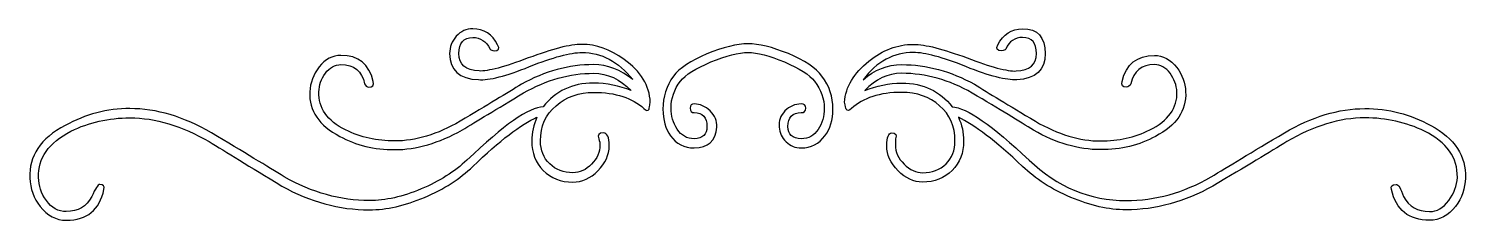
# Model space of a CAD drawing. Header units: centimetres. Extents: x -10.3 to 10.3, y -1.4 to 1.4.
import ezdxf

# ---------------------------------------------------------------- set-up
doc = ezdxf.new("R2010")
doc.units = ezdxf.units.CM
doc.header["$MEASUREMENT"] = 0
doc.layers.add('Camada 1', color=7, linetype='Continuous')

msp = doc.modelspace()

# ---------------------------------------------------------------- linework, layer by layer
at = {"layer": 'Camada 1'}
for points, knots in [([(-1.41089, 0.21934), (-1.42745, 0.19166), (-1.45227, 0.19452), (-1.48537, 0.22762), (-1.48537, 0.22762), (-1.65092, 0.38203), (-1.89092, 0.45937), (-2.20546, 0.45937), (-2.20546, 0.45937), (-2.41522, 0.45937), (-2.59448, 0.39587), (-2.74344, 0.269), (-2.74344, 0.269), (-2.89243, 0.142), (-2.96691, -0.02625), (-2.96691, -0.23588), (-2.96691, -0.23588), (-2.96691, -0.3683), (-2.9228, -0.47734), (-2.83449, -0.5628), (-2.83449, -0.5628), (-2.7463, -0.64842), (-2.63584, -0.6911), (-2.50342, -0.6911), (-2.50342, -0.6911), (-2.4041, -0.6911), (-2.31448, -0.64972), (-2.23442, -0.56696), (-2.23442, -0.56696), (-2.15449, -0.4842), (-2.1144, -0.39316), (-2.1144, -0.29383), (-2.1144, -0.29383), (-2.1144, -0.26629), (-2.11996, -0.23589), (-2.13094, -0.20279), (-2.13094, -0.20279), (-2.15306, -0.14768), (-2.13094, -0.12003), (-2.06474, -0.12003), (-2.06474, -0.12003), (-2.00963, -0.12003), (-1.98198, -0.1808), (-1.98198, -0.30212), (-1.98198, -0.30212), (-1.98198, -0.43454), (-2.03577, -0.55456), (-2.14338, -0.66214), (-2.14338, -0.66214), (-2.25099, -0.76975), (-2.371, -0.82354), (-2.50343, -0.82354), (-2.50343, -0.82354), (-2.67451, -0.82354), (-2.81522, -0.76845), (-2.92555, -0.65802), (-2.92555, -0.65802), (-3.03599, -0.54772), (-3.09107, -0.40701), (-3.09107, -0.2359), (-3.09107, -0.2359), (-3.09107, -0.11461), (-3.06625, -0.00145), (-3.01659, 0.10345), (-3.01659, 0.10345), (-3.24291, 0.00413), (-3.54914, -0.23048), (-3.93533, -0.60008), (-3.93533, -0.60008), (-4.11742, -0.77674), (-4.34787, -0.9243), (-4.62645, -1.04291), (-4.62645, -1.04291), (-4.90514, -1.1616), (-5.16858, -1.22087), (-5.41687, -1.22087), (-5.41687, -1.22087), (-5.84727, -1.22087), (-6.26396, -1.10784), (-6.66666, -0.88152), (-6.66666, -0.88152), (-7.13012, -0.60005), (-7.47773, -0.38772), (-7.70948, -0.24416), (-7.70948, -0.24416), (-8.10133, -0.01797), (-8.47921, 0.09519), (-8.84338, 0.09519), (-8.84338, 0.09519), (-9.14691, 0.09519), (-9.42832, 0.03169), (-9.68761, -0.09518), (-9.68761, -0.09518), (-10.0077, -0.2607), (-10.16222, -0.48147), (-10.15111, -0.75733), (-10.15111, -0.75733), (-10.15111, -0.87319), (-10.11386, -0.98365), (-10.03938, -1.0884), (-10.03938, -1.0884), (-9.9649, -1.19331), (-9.8697, -1.24567), (-9.75384, -1.24567), (-9.75384, -1.24567), (-9.58829, -1.24567), (-9.46701, -1.17402), (-9.38967, -1.03046), (-9.38967, -1.03046), (-9.34001, -0.91457), (-9.30148, -0.85666), (-9.27378, -0.85666), (-9.27378, -0.85666), (-9.22412, -0.85666), (-9.20486, -0.88148), (-9.21586, -0.93114), (-9.21586, -0.93114), (-9.27663, -1.22369), (-9.45589, -1.36982), (-9.75384, -1.36982), (-9.75384, -1.36982), (-9.9028, -1.36982), (-10.02697, -1.30359), (-10.12629, -1.17117), (-10.12629, -1.17117), (-10.22019, -1.05528), (-10.26985, -0.92016), (-10.27528, -0.76559), (-10.27528, -0.76559), (-10.29182, -0.45108), (-10.12359, -0.20004), (-9.7704, -0.0124), (-9.7704, -0.0124), (-9.47801, 0.14757), (-9.16903, 0.22763), (-8.84341, 0.22763), (-8.84341, 0.22763), (-8.46267, 0.22763), (-8.07368, 0.11177), (-7.67639, -0.11998), (-7.67639, -0.11998), (-7.21289, -0.39597), (-6.86528, -0.6056), (-6.63351, -0.749), (-6.63351, -0.749), (-6.23624, -0.97532), (-5.83066, -1.08835), (-5.41682, -1.08835), (-5.41682, -1.08835), (-5.18507, -1.08835), (-4.93819, -1.03326), (-4.67607, -0.92283), (-4.67607, -0.92283), (-4.41405, -0.8125), (-4.19471, -0.67452), (-4.01805, -0.50897), (-4.01805, -0.50897), (-3.49388, -0.00692), (-3.12974, 0.24692), (-2.92553, 0.25247), (-2.92553, 0.25247), (-2.75458, 0.47866), (-2.51455, 0.59182), (-2.20547, 0.59182), (-2.20547, 0.59182), (-2.01796, 0.59182), (-1.83857, 0.55586), (-1.66749, 0.48424), (-1.66749, 0.48424), (-1.82759, 0.64976), (-2.00682, 0.73255), (-2.20547, 0.73255), (-2.20547, 0.73255), (-2.54766, 0.73255), (-2.88145, 0.63865), (-3.20697, 0.45114), (-3.20697, 0.45114), (-3.59882, 0.21939), (-3.89121, 0.04273), (-4.0843, -0.07858), (-4.0843, -0.07858), (-4.42093, -0.26622), (-4.74372, -0.35999), (-5.05268, -0.35999), (-5.05268, -0.35999), (-5.34523, -0.35999), (-5.60722, -0.29662), (-5.83897, -0.16962), (-5.83897, -0.16962), (-6.13694, -0.01521), (-6.28048, 0.19728), (-6.26937, 0.46768), (-6.26937, 0.46768), (-6.26395, 0.59455), (-6.21841, 0.71313), (-6.13279, 0.8236), (-6.13279, 0.8236), (-6.04733, 0.9339), (-5.94385, 0.98912), (-5.82243, 0.98912), (-5.82243, 0.98912), (-5.57412, 0.98912), (-5.41971, 0.86498), (-5.35893, 0.61667), (-5.35893, 0.61667), (-5.34792, 0.56145), (-5.37004, 0.53391), (-5.42513, 0.53391), (-5.42513, 0.53391), (-5.45281, 0.53391), (-5.47207, 0.55045), (-5.48307, 0.58357), (-5.48307, 0.58357), (-5.52173, 0.76566), (-5.63489, 0.8567), (-5.82242, 0.8567), (-5.82242, 0.8567), (-5.91074, 0.8567), (-5.98524, 0.81532), (-6.04589, 0.73256), (-6.04589, 0.73256), (-6.10666, 0.6498), (-6.13693, 0.56145), (-6.13693, 0.46769), (-6.13693, 0.46769), (-6.14804, 0.23594), (-6.02107, 0.05386), (-5.75619, -0.07857), (-5.75619, -0.07857), (-5.541, -0.18345), (-5.30653, -0.23581), (-5.05266, -0.23581), (-5.05266, -0.23581), (-4.75471, -0.23581), (-4.44303, -0.14207), (-4.11738, 0.0456), (-4.11738, 0.0456), (-3.72566, 0.27735), (-3.43327, 0.45388), (-3.24005, 0.57532), (-3.24005, 0.57532), (-2.90355, 0.76283), (-2.55864, 0.85673), (-2.20545, 0.85673), (-2.20545, 0.85673), (-2.0068, 0.85673), (-1.81929, 0.78497), (-1.64265, 0.64154), (-1.64265, 0.64154), (-1.85241, 0.90083), (-2.09514, 1.03056), (-2.371, 1.03056), (-2.371, 1.03056), (-2.53652, 1.03056), (-2.78769, 0.96293), (-3.12419, 0.82778), (-3.12419, 0.82778), (-3.46082, 0.6925), (-3.70355, 0.63043), (-3.85254, 0.64154), (-3.85254, 0.64154), (-4.12853, 0.65255), (-4.26637, 0.77669), (-4.26637, 1.01399), (-4.26637, 1.01399), (-4.26637, 1.10773), (-4.23467, 1.19052), (-4.17117, 1.2623), (-4.17117, 1.2623), (-4.10781, 1.33384), (-4.02918, 1.3698), (-3.93531, 1.3698), (-3.93531, 1.3698), (-3.77534, 1.3698), (-3.65673, 1.29246), (-3.57939, 1.13805), (-3.57939, 1.13805), (-3.54629, 1.08283), (-3.56285, 1.05529), (-3.62905, 1.05529), (-3.62905, 1.05529), (-3.65673, 1.05529), (-3.67599, 1.06357), (-3.68699, 1.08011), (-3.68699, 1.08011), (-3.74221, 1.19041), (-3.82497, 1.24563), (-3.9353, 1.24563), (-3.9353, 1.24563), (-4.06772, 1.24563), (-4.13392, 1.16829), (-4.13392, 1.01388), (-4.13392, 1.01388), (-4.13392, 0.85934), (-4.03745, 0.77658), (-3.84423, 0.76557), (-3.84423, 0.76557), (-3.71736, 0.76001), (-3.48291, 0.82209), (-3.1407, 0.95181), (-3.1407, 0.95181), (-2.79865, 1.08138), (-2.54208, 1.14631), (-2.37097, 1.14631), (-2.37097, 1.14631), (-2.17232, 1.14631), (-1.97097, 1.07455), (-1.76679, 0.93112), (-1.76679, 0.93112), (-1.52959, 0.76004), (-1.40545, 0.55581), (-1.39434, 0.31866), (-1.39434, 0.31866), (-1.40547, 0.26345), (-1.41089, 0.23035), (-1.41089, 0.21934)], [0, 0, 0, 0, 0.0125, 0.0125, 0.0125, 0.0125, 0.025, 0.025, 0.025, 0.025, 0.0375, 0.0375, 0.0375, 0.0375, 0.05, 0.05, 0.05, 0.05, 0.0625, 0.0625, 0.0625, 0.0625, 0.075, 0.075, 0.075, 0.075, 0.0875, 0.0875, 0.0875, 0.0875, 0.1, 0.1, 0.1, 0.1, 0.1125, 0.1125, 0.1125, 0.1125, 0.125, 0.125, 0.125, 0.125, 0.1375, 0.1375, 0.1375, 0.1375, 0.15, 0.15, 0.15, 0.15, 0.1625, 0.1625, 0.1625, 0.1625, 0.175, 0.175, 0.175, 0.175, 0.1875, 0.1875, 0.1875, 0.1875, 0.2, 0.2, 0.2, 0.2, 0.2125, 0.2125, 0.2125, 0.2125, 0.225, 0.225, 0.225, 0.225, 0.2375, 0.2375, 0.2375, 0.2375, 0.25, 0.25, 0.25, 0.25, 0.2625, 0.2625, 0.2625, 0.2625, 0.275, 0.275, 0.275, 0.275, 0.2875, 0.2875, 0.2875, 0.2875, 0.3, 0.3, 0.3, 0.3, 0.3125, 0.3125, 0.3125, 0.3125, 0.325, 0.325, 0.325, 0.325, 0.3375, 0.3375, 0.3375, 0.3375, 0.35, 0.35, 0.35, 0.35, 0.3625, 0.3625, 0.3625, 0.3625, 0.375, 0.375, 0.375, 0.375, 0.3875, 0.3875, 0.3875, 0.3875, 0.4, 0.4, 0.4, 0.4, 0.4125, 0.4125, 0.4125, 0.4125, 0.425, 0.425, 0.425, 0.425, 0.4375, 0.4375, 0.4375, 0.4375, 0.45, 0.45, 0.45, 0.45, 0.4625, 0.4625, 0.4625, 0.4625, 0.475, 0.475, 0.475, 0.475, 0.4875, 0.4875, 0.4875, 0.4875, 0.5, 0.5, 0.5, 0.5, 0.5125, 0.5125, 0.5125, 0.5125, 0.525, 0.525, 0.525, 0.525, 0.5375, 0.5375, 0.5375, 0.5375, 0.55, 0.55, 0.55, 0.55, 0.5625, 0.5625, 0.5625, 0.5625, 0.575, 0.575, 0.575, 0.575, 0.5875, 0.5875, 0.5875, 0.5875, 0.6, 0.6, 0.6, 0.6, 0.6125, 0.6125, 0.6125, 0.6125, 0.625, 0.625, 0.625, 0.625, 0.6375, 0.6375, 0.6375, 0.6375, 0.65, 0.65, 0.65, 0.65, 0.6625, 0.6625, 0.6625, 0.6625, 0.675, 0.675, 0.675, 0.675, 0.6875, 0.6875, 0.6875, 0.6875, 0.7, 0.7, 0.7, 0.7, 0.7125, 0.7125, 0.7125, 0.7125, 0.725, 0.725, 0.725, 0.725, 0.7375, 0.7375, 0.7375, 0.7375, 0.75, 0.75, 0.75, 0.75, 0.7625, 0.7625, 0.7625, 0.7625, 0.775, 0.775, 0.775, 0.775, 0.7875, 0.7875, 0.7875, 0.7875, 0.8, 0.8, 0.8, 0.8, 0.8125, 0.8125, 0.8125, 0.8125, 0.825, 0.825, 0.825, 0.825, 0.8375, 0.8375, 0.8375, 0.8375, 0.85, 0.85, 0.85, 0.85, 0.8625, 0.8625, 0.8625, 0.8625, 0.875, 0.875, 0.875, 0.875, 0.8875, 0.8875, 0.8875, 0.8875, 0.9, 0.9, 0.9, 0.9, 0.9125, 0.9125, 0.9125, 0.9125, 0.925, 0.925, 0.925, 0.925, 0.9375, 0.9375, 0.9375, 0.9375, 0.95, 0.95, 0.95, 0.95, 0.9625, 0.9625, 0.9625, 0.9625, 0.975, 0.975, 0.975, 0.975, 1, 1, 1, 1]), ([(1.41147, 0.21934), (1.42803, 0.19166), (1.45285, 0.19452), (1.48595, 0.22762), (1.48595, 0.22762), (1.65147, 0.38203), (1.8915, 0.45937), (2.20601, 0.45937), (2.20601, 0.45937), (2.42122, 0.45937), (2.60188, 0.39587), (2.74814, 0.269), (2.74814, 0.269), (2.89427, 0.142), (2.96748, -0.02625), (2.96748, -0.23588), (2.96748, -0.23588), (2.96748, -0.3683), (2.92467, -0.47734), (2.83918, -0.5628), (2.83918, -0.5628), (2.75356, -0.64842), (2.64183, -0.6911), (2.50395, -0.6911), (2.50395, -0.6911), (2.41008, -0.6911), (2.32186, -0.64972), (2.2391, -0.56696), (2.2391, -0.56696), (2.15634, -0.4842), (2.11496, -0.39316), (2.11496, -0.29383), (2.11496, -0.29383), (2.11496, -0.26629), (2.11496, -0.23589), (2.11496, -0.20279), (2.11496, -0.20279), (2.13695, -0.14768), (2.11999, -0.12003), (2.06387, -0.12003), (2.06387, -0.12003), (2.01511, -0.12003), (1.99079, -0.1808), (1.99079, -0.30212), (1.99079, -0.30212), (1.99079, -0.43454), (2.04458, -0.55456), (2.15219, -0.66214), (2.15219, -0.66214), (2.2598, -0.76975), (2.37695, -0.82354), (2.50395, -0.82354), (2.50395, -0.82354), (2.67492, -0.82354), (2.81563, -0.76845), (2.92607, -0.65802), (2.92607, -0.65802), (3.0364, -0.54772), (3.09162, -0.40701), (3.09162, -0.2359), (3.09162, -0.2359), (3.09162, -0.11461), (3.0668, -0.00145), (3.01714, 0.10345), (3.01714, 0.10345), (3.24333, -0.00143), (3.54956, -0.2359), (3.93585, -0.60008), (3.93585, -0.60008), (4.11796, -0.77674), (4.34828, -0.9243), (4.62697, -1.04291), (4.62697, -1.04291), (4.90552, -1.1616), (5.16907, -1.22087), (5.41739, -1.22087), (5.41739, -1.22087), (5.84223, -1.22087), (6.25607, -1.10784), (6.65892, -0.88152), (6.65892, -0.88152), (7.13343, -0.60005), (7.4866, -0.38772), (7.71835, -0.24416), (7.71835, -0.24416), (8.10451, -0.01797), (8.47696, 0.09519), (8.83569, 0.09519), (8.83569, 0.09519), (9.14467, 0.09519), (9.42878, 0.03169), (9.6882, -0.09518), (9.6882, -0.09518), (10.00816, -0.25528), (10.1654, -0.47592), (10.15998, -0.75733), (10.15998, -0.75733), (10.15442, -0.87319), (10.11304, -0.98365), (10.03584, -1.0884), (10.03584, -1.0884), (9.9585, -1.19331), (9.86746, -1.24567), (9.76271, -1.24567), (9.76271, -1.24567), (9.5916, -1.24567), (9.46746, -1.17402), (9.39026, -1.03046), (9.39026, -1.03046), (9.3516, -0.91457), (9.31578, -0.85666), (9.28268, -0.85666), (9.28268, -0.85666), (9.22191, -0.85666), (9.19992, -0.88148), (9.21645, -0.93114), (9.21645, -0.93114), (9.28268, -1.22369), (9.46476, -1.36982), (9.76271, -1.36982), (9.76271, -1.36982), (9.90614, -1.36982), (10.03028, -1.30359), (10.13516, -1.17117), (10.13516, -1.17117), (10.22335, -1.04986), (10.27028, -0.91458), (10.27587, -0.76559), (10.27587, -0.76559), (10.28685, -0.45108), (10.1213, -0.20004), (9.77914, -0.0124), (9.77914, -0.0124), (9.48659, 0.14757), (9.17211, 0.22763), (8.83545, 0.22763), (8.83545, 0.22763), (8.46014, 0.22763), (8.0767, 0.11187), (7.68486, -0.11948), (7.68486, -0.11948), (7.21647, -0.3965), (6.86664, -0.6069), (6.63528, -0.75096), (6.63528, -0.75096), (6.23785, -0.97599), (5.83216, -1.08836), (5.41833, -1.08836), (5.41833, -1.08836), (4.89951, -1.08836), (4.43585, -0.89529), (4.02747, -0.509), (4.02747, -0.509), (3.5032, -0.0124), (3.13617, 0.24133), (2.92641, 0.25244), (2.92641, 0.25244), (2.7553, 0.47863), (2.5153, 0.59179), (2.20621, 0.59179), (2.20621, 0.59179), (2.01841, 0.59179), (1.84188, 0.55583), (1.67636, 0.48421), (1.67636, 0.48421), (1.8308, 0.64973), (2.00733, 0.73252), (2.20598, 0.73252), (2.20598, 0.73252), (2.5479, 0.73252), (2.88427, 0.63835), (3.21534, 0.45032), (3.21534, 0.45032), (3.60616, 0.2169), (3.89778, 0.03908), (4.09045, -0.08313), (4.09045, -0.08313), (4.41634, -0.26781), (4.73683, -0.36002), (5.05173, -0.36002), (5.05173, -0.36002), (5.34449, -0.36002), (5.60691, -0.29665), (5.83905, -0.16965), (5.83905, -0.16965), (6.13726, -0.01524), (6.28096, 0.19725), (6.26995, 0.46765), (6.26995, 0.46765), (6.26439, 0.59452), (6.22301, 0.71041), (6.14581, 0.81529), (6.14581, 0.81529), (6.05194, 0.93115), (5.94433, 0.98909), (5.82302, 0.98909), (5.82302, 0.98909), (5.57471, 0.98909), (5.42017, 0.86495), (5.35952, 0.61664), (5.35952, 0.61664), (5.34841, 0.56142), (5.3678, 0.53388), (5.41744, 0.53388), (5.41744, 0.53388), (5.45057, 0.53388), (5.47253, 0.55042), (5.48367, 0.58354), (5.48367, 0.58354), (5.52778, 0.76563), (5.64091, 0.85667), (5.823, 0.85667), (5.823, 0.85667), (5.91121, 0.85667), (5.98569, 0.81529), (6.04647, 0.73253), (6.04647, 0.73253), (6.10714, 0.64977), (6.14024, 0.56142), (6.14579, 0.46766), (6.14579, 0.46766), (6.15121, 0.23591), (6.02165, 0.05383), (5.7568, -0.0786), (5.7568, -0.0786), (5.54159, -0.18348), (5.30714, -0.23584), (5.05341, -0.23584), (5.05341, -0.23584), (4.75544, -0.23584), (4.44365, -0.1421), (4.11813, 0.0457), (4.11813, 0.0457), (3.73171, 0.27745), (3.44201, 0.45398), (3.24892, 0.57529), (3.24892, 0.57529), (2.90671, 0.7628), (2.55912, 0.8567), (2.20604, 0.8567), (2.20604, 0.8567), (2.00183, 0.8567), (1.81705, 0.78494), (1.6515, 0.64151), (1.6515, 0.64151), (1.85015, 0.9008), (2.09018, 1.03053), (2.37159, 1.03053), (2.37159, 1.03053), (2.53714, 1.03053), (2.78815, 0.9629), (3.12478, 0.82775), (3.12478, 0.82775), (3.46128, 0.69247), (3.70414, 0.6304), (3.85313, 0.64151), (3.85313, 0.64151), (4.12343, 0.65252), (4.25868, 0.77666), (4.25868, 1.01396), (4.25868, 1.01396), (4.25868, 1.25113), (4.1511, 1.36985), (3.93589, 1.36985), (3.93589, 1.36985), (3.77579, 1.36985), (3.6572, 1.29251), (3.58, 1.1381), (3.58, 1.1381), (3.5469, 1.08288), (3.56619, 1.05534), (3.63792, 1.05534), (3.63792, 1.05534), (3.66549, 1.05534), (3.68475, 1.06362), (3.69586, 1.08016), (3.69586, 1.08016), (3.74552, 1.19046), (3.82543, 1.24568), (3.93586, 1.24568), (3.93586, 1.24568), (4.06831, 1.24568), (4.13451, 1.16834), (4.13451, 1.01393), (4.13451, 1.01393), (4.13451, 0.85939), (4.03791, 0.77663), (3.84484, 0.76562), (3.84484, 0.76562), (3.71784, 0.76006), (3.48337, 0.82214), (3.14131, 0.95186), (3.14131, 0.95186), (2.7991, 1.08143), (2.54253, 1.14636), (2.37156, 1.14636), (2.37156, 1.14636), (2.14524, 1.14636), (1.93291, 1.06632), (1.73426, 0.90633), (1.73426, 0.90633), (1.51905, 0.73525), (1.40319, 0.5393), (1.38662, 0.31869), (1.38662, 0.31869), (1.39764, 0.26345), (1.40592, 0.23035), (1.41147, 0.21934)], [0, 0, 0, 0, 0.01282051, 0.01282051, 0.01282051, 0.01282051, 0.02564103, 0.02564103, 0.02564103, 0.02564103, 0.03846154, 0.03846154, 0.03846154, 0.03846154, 0.05128205, 0.05128205, 0.05128205, 0.05128205, 0.06410256, 0.06410256, 0.06410256, 0.06410256, 0.07692308, 0.07692308, 0.07692308, 0.07692308, 0.08974359, 0.08974359, 0.08974359, 0.08974359, 0.1025641, 0.1025641, 0.1025641, 0.1025641, 0.11538462, 0.11538462, 0.11538462, 0.11538462, 0.12820513, 0.12820513, 0.12820513, 0.12820513, 0.14102564, 0.14102564, 0.14102564, 0.14102564, 0.15384615, 0.15384615, 0.15384615, 0.15384615, 0.16666667, 0.16666667, 0.16666667, 0.16666667, 0.17948718, 0.17948718, 0.17948718, 0.17948718, 0.19230769, 0.19230769, 0.19230769, 0.19230769, 0.20512821, 0.20512821, 0.20512821, 0.20512821, 0.21794872, 0.21794872, 0.21794872, 0.21794872, 0.23076923, 0.23076923, 0.23076923, 0.23076923, 0.24358974, 0.24358974, 0.24358974, 0.24358974, 0.25641026, 0.25641026, 0.25641026, 0.25641026, 0.26923077, 0.26923077, 0.26923077, 0.26923077, 0.28205128, 0.28205128, 0.28205128, 0.28205128, 0.29487179, 0.29487179, 0.29487179, 0.29487179, 0.30769231, 0.30769231, 0.30769231, 0.30769231, 0.32051282, 0.32051282, 0.32051282, 0.32051282, 0.33333333, 0.33333333, 0.33333333, 0.33333333, 0.34615385, 0.34615385, 0.34615385, 0.34615385, 0.35897436, 0.35897436, 0.35897436, 0.35897436, 0.37179487, 0.37179487, 0.37179487, 0.37179487, 0.38461538, 0.38461538, 0.38461538, 0.38461538, 0.3974359, 0.3974359, 0.3974359, 0.3974359, 0.41025641, 0.41025641, 0.41025641, 0.41025641, 0.42307692, 0.42307692, 0.42307692, 0.42307692, 0.43589744, 0.43589744, 0.43589744, 0.43589744, 0.44871795, 0.44871795, 0.44871795, 0.44871795, 0.46153846, 0.46153846, 0.46153846, 0.46153846, 0.47435897, 0.47435897, 0.47435897, 0.47435897, 0.48717949, 0.48717949, 0.48717949, 0.48717949, 0.5, 0.5, 0.5, 0.5, 0.51282051, 0.51282051, 0.51282051, 0.51282051, 0.52564103, 0.52564103, 0.52564103, 0.52564103, 0.53846154, 0.53846154, 0.53846154, 0.53846154, 0.55128205, 0.55128205, 0.55128205, 0.55128205, 0.56410256, 0.56410256, 0.56410256, 0.56410256, 0.57692308, 0.57692308, 0.57692308, 0.57692308, 0.58974359, 0.58974359, 0.58974359, 0.58974359, 0.6025641, 0.6025641, 0.6025641, 0.6025641, 0.61538462, 0.61538462, 0.61538462, 0.61538462, 0.62820513, 0.62820513, 0.62820513, 0.62820513, 0.64102564, 0.64102564, 0.64102564, 0.64102564, 0.65384615, 0.65384615, 0.65384615, 0.65384615, 0.66666667, 0.66666667, 0.66666667, 0.66666667, 0.67948718, 0.67948718, 0.67948718, 0.67948718, 0.69230769, 0.69230769, 0.69230769, 0.69230769, 0.70512821, 0.70512821, 0.70512821, 0.70512821, 0.71794872, 0.71794872, 0.71794872, 0.71794872, 0.73076923, 0.73076923, 0.73076923, 0.73076923, 0.74358974, 0.74358974, 0.74358974, 0.74358974, 0.75641026, 0.75641026, 0.75641026, 0.75641026, 0.76923077, 0.76923077, 0.76923077, 0.76923077, 0.78205128, 0.78205128, 0.78205128, 0.78205128, 0.79487179, 0.79487179, 0.79487179, 0.79487179, 0.80769231, 0.80769231, 0.80769231, 0.80769231, 0.82051282, 0.82051282, 0.82051282, 0.82051282, 0.83333333, 0.83333333, 0.83333333, 0.83333333, 0.84615385, 0.84615385, 0.84615385, 0.84615385, 0.85897436, 0.85897436, 0.85897436, 0.85897436, 0.87179487, 0.87179487, 0.87179487, 0.87179487, 0.88461538, 0.88461538, 0.88461538, 0.88461538, 0.8974359, 0.8974359, 0.8974359, 0.8974359, 0.91025641, 0.91025641, 0.91025641, 0.91025641, 0.92307692, 0.92307692, 0.92307692, 0.92307692, 0.93589744, 0.93589744, 0.93589744, 0.93589744, 0.94871795, 0.94871795, 0.94871795, 0.94871795, 0.96153846, 0.96153846, 0.96153846, 0.96153846, 0.97435897, 0.97435897, 0.97435897, 0.97435897, 1, 1, 1, 1]), ([(-0.58322, 1.00978), (-0.35147, 1.10625), (-0.15568, 1.15461), (0.00442, 1.15461), (0.00442, 1.15461), (0.15883, 1.15461), (0.35206, 1.10767), (0.58378, 1.0139), (0.58378, 1.0139), (0.81553, 0.92), (0.97552, 0.81242), (1.06384, 0.69111), (1.06384, 0.69111), (1.16859, 0.55313), (1.22108, 0.39586), (1.22108, 0.21933), (1.22108, 0.21933), (1.22108, 0.06479), (1.18242, -0.06208), (1.10522, -0.16141), (1.10522, -0.16141), (1.02243, -0.27727), (0.9093, -0.33521), (0.76587, -0.33521), (0.76587, -0.33521), (0.68311, -0.33521), (0.61133, -0.30624), (0.55068, -0.24829), (0.55068, -0.24829), (0.48988, -0.19037), (0.45678, -0.11999), (0.45136, -0.03723), (0.45136, -0.03723), (0.44022, 0.05096), (0.4679, 0.12829), (0.53412, 0.19452), (0.53412, 0.19452), (0.60035, 0.26072), (0.67755, 0.29384), (0.76587, 0.29384), (0.76587, 0.29384), (0.80998, 0.29384), (0.8321, 0.27445), (0.8321, 0.2359), (0.8321, 0.2359), (0.8321, 0.19169), (0.80998, 0.1697), (0.76587, 0.1697), (0.76587, 0.1697), (0.63887, 0.1697), (0.57553, 0.1035), (0.57553, -0.02895), (0.57553, -0.02895), (0.57553, -0.14481), (0.6389, -0.20275), (0.76587, -0.20275), (0.76587, -0.20275), (0.87062, -0.20275), (0.95211, -0.15891), (1.01005, -0.07123), (1.01005, -0.07123), (1.06799, 0.01645), (1.09694, 0.11784), (1.09694, 0.23294), (1.09694, 0.23294), (1.09694, 0.36446), (1.05003, 0.49326), (0.95626, 0.61936), (0.95626, 0.61936), (0.88448, 0.71247), (0.74105, 0.80428), (0.52586, 0.89482), (0.52586, 0.89482), (0.31065, 0.98523), (0.13684, 1.03047), (0.00442, 1.03047), (0.00442, 1.03047), (-0.128, 1.03047), (-0.30467, 0.98523), (-0.5253, 0.89482), (-0.5253, 0.89482), (-0.74607, 0.80431), (-0.89233, 0.71247), (-0.96398, 0.61936), (-0.96398, 0.61936), (-1.0523, 0.50424), (-1.0964, 0.37544), (-1.0964, 0.23294), (-1.0964, 0.23294), (-1.0964, 0.12327), (-1.06743, 0.02331), (-1.00948, -0.0671), (-1.00948, -0.0671), (-0.95156, -0.15761), (-0.8702, -0.20275), (-0.76532, -0.20275), (-0.76532, -0.20275), (-0.64401, -0.20275), (-0.58321, -0.14481), (-0.58321, -0.02895), (-0.58321, -0.02895), (-0.58321, 0.10347), (-0.64401, 0.1697), (-0.76532, 0.1697), (-0.76532, 0.1697), (-0.80398, 0.1697), (-0.82324, 0.19169), (-0.82324, 0.2359), (-0.82324, 0.2359), (-0.82324, 0.27445), (-0.80395, 0.29384), (-0.76532, 0.29384), (-0.76532, 0.29384), (-0.68253, 0.29384), (-0.60676, 0.26074), (-0.5377, 0.19452), (-0.5377, 0.19452), (-0.46878, 0.12829), (-0.43708, 0.05096), (-0.4425, -0.03723), (-0.4425, -0.03723), (-0.45906, -0.23585), (-0.56664, -0.33518), (-0.76529, -0.33518), (-0.76529, -0.33518), (-0.90883, -0.33518), (-1.02186, -0.27726), (-1.10462, -0.16138), (-1.10462, -0.16138), (-1.1764, -0.06206), (-1.2122, 0.06481), (-1.2122, 0.21936), (-1.2122, 0.21936), (-1.2122, 0.39589), (-1.16256, 0.55313), (-1.06324, 0.69114), (-1.06324, 0.69114), (-0.97507, 0.80698), (-0.81497, 0.91316), (-0.58322, 1.00978)], [0, 0, 0, 0, 0.02777778, 0.02777778, 0.02777778, 0.02777778, 0.05555556, 0.05555556, 0.05555556, 0.05555556, 0.08333333, 0.08333333, 0.08333333, 0.08333333, 0.11111111, 0.11111111, 0.11111111, 0.11111111, 0.13888889, 0.13888889, 0.13888889, 0.13888889, 0.16666667, 0.16666667, 0.16666667, 0.16666667, 0.19444444, 0.19444444, 0.19444444, 0.19444444, 0.22222222, 0.22222222, 0.22222222, 0.22222222, 0.25, 0.25, 0.25, 0.25, 0.27777778, 0.27777778, 0.27777778, 0.27777778, 0.30555556, 0.30555556, 0.30555556, 0.30555556, 0.33333333, 0.33333333, 0.33333333, 0.33333333, 0.36111111, 0.36111111, 0.36111111, 0.36111111, 0.38888889, 0.38888889, 0.38888889, 0.38888889, 0.41666667, 0.41666667, 0.41666667, 0.41666667, 0.44444444, 0.44444444, 0.44444444, 0.44444444, 0.47222222, 0.47222222, 0.47222222, 0.47222222, 0.5, 0.5, 0.5, 0.5, 0.52777778, 0.52777778, 0.52777778, 0.52777778, 0.55555556, 0.55555556, 0.55555556, 0.55555556, 0.58333333, 0.58333333, 0.58333333, 0.58333333, 0.61111111, 0.61111111, 0.61111111, 0.61111111, 0.63888889, 0.63888889, 0.63888889, 0.63888889, 0.66666667, 0.66666667, 0.66666667, 0.66666667, 0.69444444, 0.69444444, 0.69444444, 0.69444444, 0.72222222, 0.72222222, 0.72222222, 0.72222222, 0.75, 0.75, 0.75, 0.75, 0.77777778, 0.77777778, 0.77777778, 0.77777778, 0.80555556, 0.80555556, 0.80555556, 0.80555556, 0.83333333, 0.83333333, 0.83333333, 0.83333333, 0.86111111, 0.86111111, 0.86111111, 0.86111111, 0.88888889, 0.88888889, 0.88888889, 0.88888889, 0.91666667, 0.91666667, 0.91666667, 0.91666667, 0.94444444, 0.94444444, 0.94444444, 0.94444444, 1, 1, 1, 1])]:
    msp.add_open_spline(points, degree=3, knots=knots, dxfattribs=at)

doc.saveas('drawing.dxf')
